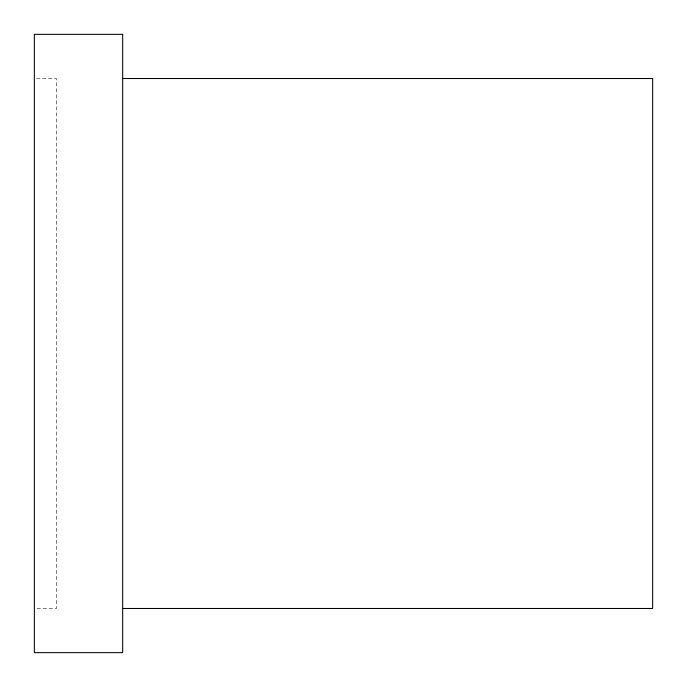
<?xml version="1.0" encoding="UTF-8"?>
<svg xmlns="http://www.w3.org/2000/svg" width="687" height="687" viewBox="0 0 687 687"><rect width="100%" height="100%" fill="white"/><g stroke="black" fill="none" stroke-linecap="round" stroke-linejoin="round"><path stroke-width="0.52" stroke-dasharray="3.44 2.58" d="M36.454 78.516L56.428 78.516L56.428 608.484L36.454 608.484"/><path stroke-width="1.03" d="M122.681 78.516L652.65 78.516L652.65 608.484L122.681 608.484M122.681 34.35L34.35 34.35L34.35 652.65L122.681 652.65L122.681 34.35"/></g></svg>
